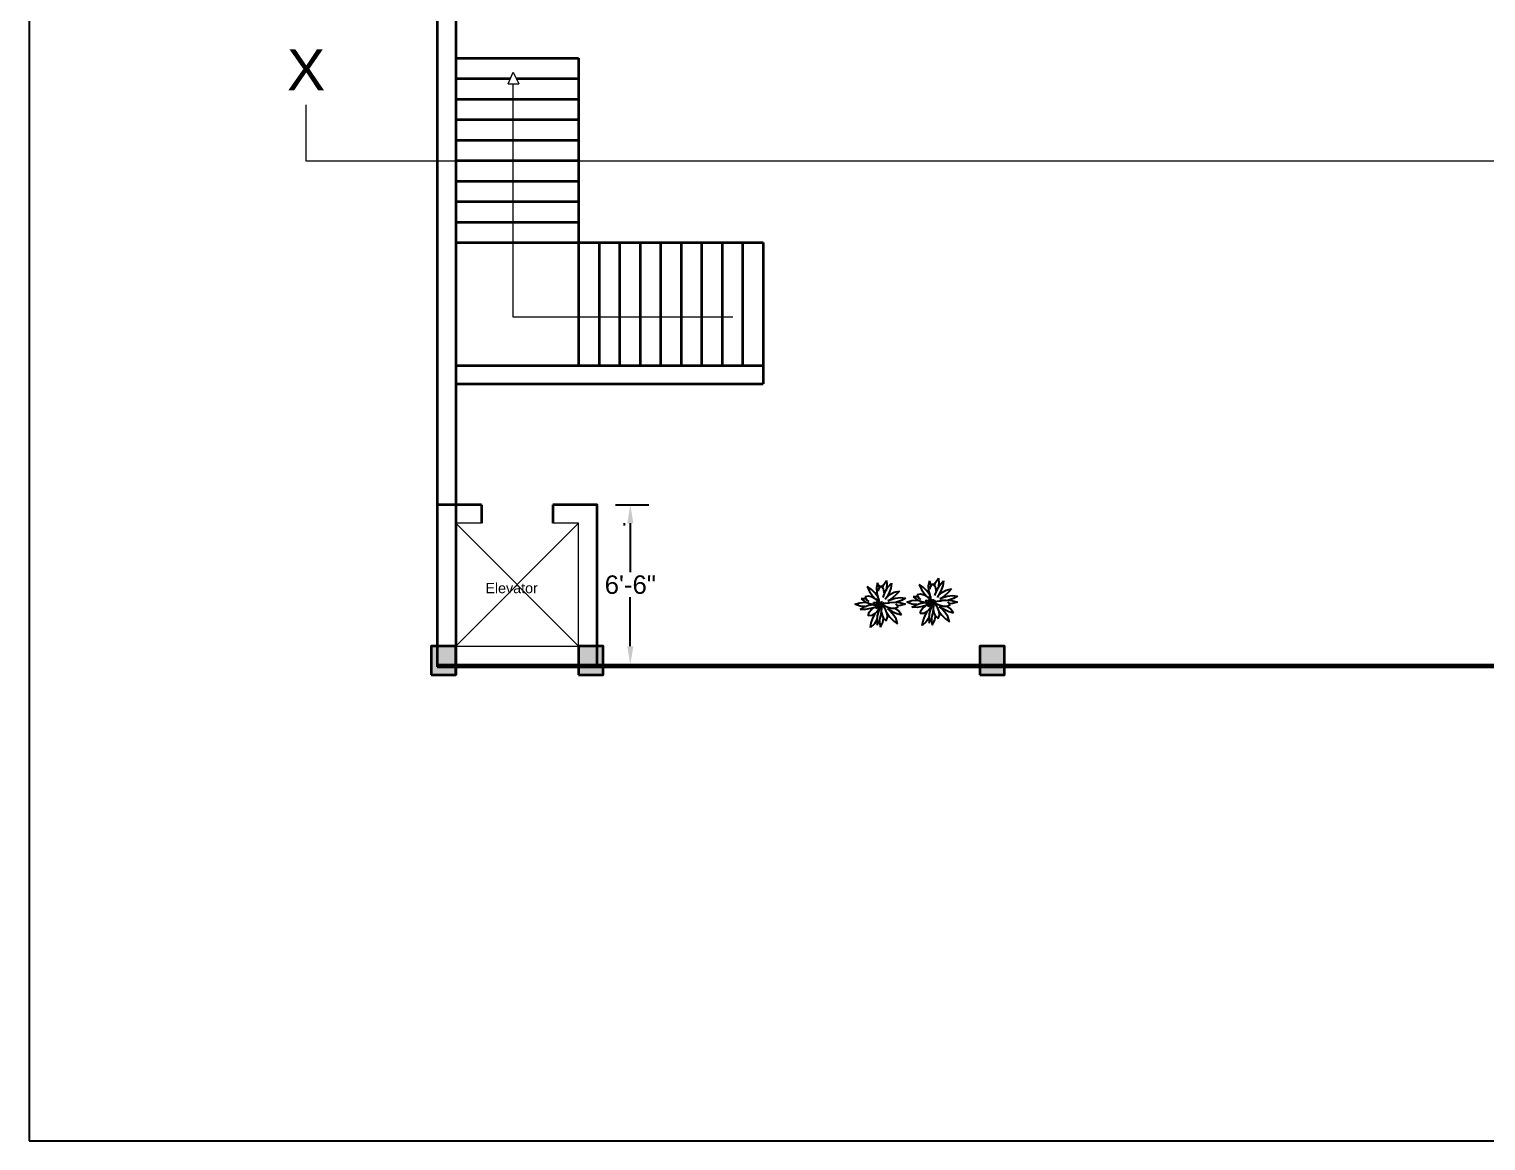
# Model space of a CAD drawing. Header units: millimetres. Extents: x 6923 to 14208, y 3430 to 4414.
# Drawn here: x 10778 to 11489, y 3430 to 3973 of the extents above; entities that cross this region are included whole.
import ezdxf

# ---------------------------------------------------------------- set-up
doc = ezdxf.new("R2010")
doc.units = ezdxf.units.MM
doc.layers.get('Defpoints').update_dxf_attribs({"color": 250})
for name, color, linetype, lineweight in [('dimension', 6, 'Continuous', 15), ('elavation', 126, 'Continuous', 15), ('hatch', 214, 'Continuous', 15), ('staircase', 30, 'Continuous', 15), ('text', 11, 'Continuous', 25), ('wall', 160, 'Continuous', 35)]:
    doc.layers.add(name, color=color, linetype=linetype, lineweight=lineweight)
doc.layers.add('zelen', color=69, linetype='Continuous')
doc.styles.get("Standard").update_dxf_attribs({"font": 'arial.ttf'})
doc.dimstyles.new('1 to 8', dxfattribs={"dimscale": 96, "dimtxt": 0.09375, "dimasz": 0.09375, "dimexe": 0.09375, "dimexo": 0.09375, "dimgap": 0.015625, "dimtad": 0, "dimtih": 1, "dimtoh": 1, "dimdec": 0, "dimrnd": 0.09375, "dimzin": 3, "dimdsep": 46, "dimlunit": 4, "dimtxsty": 'Standard', "dimcen": 0.09375, "dimadec": 0, "dimazin": 0, "dimtfac": 1, "dimtdec": 0, "dimtofl": 0, "dimtmove": 0, "dimatfit": 3, "dimfxl": 0.09375, "dimfxlon": 1, "dimtolj": 1, "dimtzin": 0, "dimarcsym": 0})

# ---------------------------------------------------------------- blocks, each defined once
blk = doc.blocks.new('z_45')
for p, q in [((-9.471196, 11.583638), (-8.014357, 8.363295)), ((-6.825197, 9.823632), (-9.471196, 11.583638)), ((-4.564357, 7.499552), (-6.825197, 9.823632)), ((-2.845997, 13.88936), (-3.570604, 10.668659)), ((-3.570604, 10.668659), (-3.370214, 7.540822)), ((-1.655763, 11.123252), (-2.845997, 13.88936)), ((-2.313089, 8.569336), (-2.087796, 10.154057)), ((-2.087796, 10.154057), (-0.650883, 12.201309)), ((-1.588672, 10.865235), (-1.655763, 11.123252)), ((-0.650883, 12.201309), (0.760937, 10.202289)), ((0.441211, 10.654926), (1.116109, 12.784863)), ((0.760937, 10.202289), (1.247263, 7.701373)), ((1.116109, 12.784863), (2.886718, 15.481067)), ((2.124023, 8.055043), (3.844529, 11.023402)), ((3.112793, 12.559485), (2.685738, 9.256053)), ((2.886718, 15.481067), (3.112793, 12.559485)), ((3.844529, 11.023402), (6.185353, 13.788033)), ((5.718845, 10.564661), (4.56084, 7.449961)), ((6.185353, 13.788033), (5.718845, 10.564661)), ((-17.348439, 0.262022), (-14.246488, 1.155138)), ((-14.047462, -1.054287), (-17.348439, 0.262022)), ((-14.246488, 1.155138), (-10.58799, 1.426625)), ((-13.329983, 3.664804), (-10.796976, 1.677108)), ((-10.395801, 3.557134), (-13.329983, 3.664804)), ((-8.571875, 5.299163), (-10.923731, 4.889011)), ((-10.923731, 4.889011), (-9.723246, 2.764893)), ((-10.796976, 1.677108), (-7.958597, 0.544524)), ((-10.58799, 1.426625), (-10.121489, 1.407576)), ((-10.143751, 3.508997), (-10.395801, 3.557134)), ((-9.723246, 2.764893), (-8.523244, 1.970458)), ((-6.165922, 4.682708), (-8.571875, 5.299163)), ((-8.423632, -0.520706), (-5.451953, 0.046134)), ((-8.014357, 8.363295), (-6.118167, 5.604553)), ((-7.958597, 0.544524), (-5.231249, 0.066352)), ((-4.421586, 3.730321), (-6.165922, 4.682708)), ((-6.118167, 5.604553), (-4.087406, 3.361177)), ((-5.451953, 0.046134), (-4.759377, 0.10953)), ((-4.898632, 0.705075), (-5.429691, 1.477385)), ((-5.429691, 1.477385), (-4.293358, 1.311088)), ((-5.429691, -0.687051), (-4.769921, 0.085259)), ((-4.635745, 0.395179), (-4.898632, 0.705075)), ((-4.769921, 0.085259), (-4.635745, 0.395179)), ((-2.732033, 4.996347), (-4.564357, 7.499552)), ((-4.293358, 1.311088), (-3.019536, 0.943708)), ((-4.087406, 3.361177), (-3.407812, 2.749658)), ((-3.663379, 3.641844), (-3.332913, 2.487993)), ((-3.033108, 3.074575), (-3.663379, 3.641844)), ((-3.632522, 1.770306), (-2.493846, 1.337838)), ((-3.370214, 7.540822), (-2.609962, 4.790235)), ((-3.332913, 2.487993), (-2.604687, 1.451993)), ((-2.780175, 2.809238), (-3.033108, 3.074575)), ((-3.019536, 0.943708), (-1.976955, 0.57261)), ((-1.976955, 0.217772), (-3.019536, -0.153327)), ((-2.527249, 2.960253), (-2.780175, 2.809238)), ((-1.916993, 3.620315), (-2.732033, 4.996347)), ((-2.604687, 1.451993), (-1.873535, 0.699282)), ((-2.604687, -0.661659), (-1.873535, 0.091076)), ((-1.897073, 3.641844), (-2.527249, 2.960253)), ((-1.976955, 0.57261), (-1.628906, 0.433159)), ((-1.628906, 0.357175), (-1.976955, 0.217772)), ((-1.838088, 2.487993), (-1.897073, 3.641844)), ((-1.881445, 0.339508), (-1.606447, 0.383544)), ((-1.873535, 0.699282), (-1.562113, 0.420308)), ((-1.873535, 0.091076), (-1.774222, 0.182414)), ((-1.709473, 1.451993), (-1.838088, 2.487993)), ((-1.774222, 0.182414), (-1.583988, 0.343227)), ((-1.728809, 0.212503), (-1.572365, 0.349855)), ((-1.727444, 0.221968), (-1.604688, 0.331926)), ((-1.583988, 0.699282), (-1.709473, 1.451993)), ((-1.583988, 0.091076), (-1.709473, -0.661659)), ((-1.683301, 0.60215), (-1.553714, 0.433731)), ((-1.683301, 0.18189), (-1.563573, 0.353074)), ((-1.679397, 1.271486), (-1.272851, 0.962949)), ((-1.676369, 0.47915), (-1.631546, 0.482464)), ((-1.676369, 0.452209), (-1.676369, 0.47915)), ((-1.676369, 0.47915), (-1.565433, 0.409579)), ((-1.676369, 0.267673), (-1.676369, 0.338197)), ((-1.626176, 0.952387), (-1.35352, 0.829601)), ((-1.583988, 0.699282), (-1.542676, 0.458455)), ((-1.543754, 0.454164), (-1.583988, 0.699282)), ((-1.545703, 0.324464), (-1.583988, 0.091076)), ((-1.494336, 0.556159), (-1.572365, 0.395179)), ((-1.572365, 0.395179), (-1.511622, 0.234222)), ((-1.567286, 0.192738), (-1.48496, 0.186634)), ((-1.553714, 0.277925), (-1.532912, 0.290728)), ((-1.546973, 0.488734), (-1.526272, 0.490236)), ((-1.511622, 0.234222), (-1.294726, -0.153327)), ((-1.294726, 0.943708), (-1.494336, 0.556159)), ((-0.877637, 1.311088), (-1.294726, 0.943708)), ((-0.130665, 1.477385), (-0.877637, 1.311088)), ((-0.698143, 0.395179), (-0.538969, 0.705075)), ((-0.57354, 0.085259), (-0.698143, 0.395179)), ((-0.61475, 0.557566), (0.414157, 0.633597)), ((-0.587601, 0.120354), (0.414157, 0.046349)), ((-0.130665, -0.687051), (-0.57354, 0.085259)), ((-0.552541, 0.679731), (-0.473535, 0.568008)), ((-0.552541, 0.048637), (-0.451565, 0.110316)), ((-0.538969, 0.705075), (-0.130665, 1.477385)), ((-0.343555, 0.101996), (-0.4583, -0.115633)), ((-0.402153, 2.182174), (-0.364649, 1.42529)), ((-0.351566, 0.05846), (-0.343555, 0.072765)), ((-0.343555, 1.074767), (-0.304008, 0.713921)), ((0.414157, 0.633597), (-0.343555, 0.718355)), ((-0.343555, 0.718355), (-0.343555, 0.577641)), ((-0.343555, -0.038433), (-0.343555, 0.101996)), ((0.414157, 0.046349), (-0.343555, -0.038433)), ((-0.342482, 1.076675), (-0.295609, 0.712991)), ((-0.039065, 0.684285), (0.143945, 1.07379)), ((0.143945, 1.07379), (-0.026757, 0.682902)), ((-0.020218, 0.682187), (0.042868, 0.793743)), ((0.263965, -0.291395), (0, 0)), ((0.005859, 0.000691), (0.263965, -0.291395)), ((0.112987, 0.01266), (0.343358, -0.138187)), ((0.343358, -0.138187), (0.122851, 0.013781)), ((0.143945, 1.07379), (0.261426, 1.376176)), ((0.343358, 0.641418), (0.523341, 0.751948)), ((0.523341, 0.751948), (0.350583, 0.640726)), ((0.882226, 0.339985), (0.414157, 0.633597)), ((0.414157, 0.046349), (0.882226, 0.339985)), ((0.523341, 0.751948), (1.350194, 1.19648)), ((0.618356, 0.505519), (2.111423, 0.813913)), ((0.713086, 4.427791), (0.939745, 5.188775)), ((0.939745, 5.188775), (2.124023, 8.055043)), ((1.247263, 7.701373), (1.236522, 7.510304)), ((3.048825, 4.653072), (2.101171, 3.24595)), ((2.111423, 0.813913), (4.325879, 1.034188)), ((2.685738, 9.256053), (2.585155, 8.850694)), ((2.912497, 4.450679), (5.118847, 6.358695)), ((4.56084, 7.449961), (3.048825, 4.653072)), ((4.27959, 2.622747), (3.878319, 2.391028)), ((3.888863, 1.192188), (4.834962, 1.339221)), ((4.0667, 2.499819), (5.226266, 3.010106)), ((6.763673, 4.31025), (4.27959, 2.622747)), ((4.325879, 1.034188), (4.866993, 0.999713)), ((4.834962, 1.339221), (8.005172, 1.502991)), ((5.118847, 6.358695), (7.924801, 7.917333)), ((5.226266, 3.010106), (8.498532, 4.040098)), ((9.188086, 6.343603), (6.763673, 4.31025)), ((7.924801, 7.917333), (11.223727, 8.66015)), ((8.005172, 1.502991), (11.50527, 1.21479)), ((8.498532, 4.040098), (11.938083, 4.511809)), ((8.87754, 0.106263), (8.870017, 0.108933)), ((10.431641, -1.544666), (8.87754, 0.106263)), ((9.364843, 1.5064), (8.960253, 1.424313)), ((11.223727, 8.66015), (9.188086, 6.343603)), ((12.607419, 2.562547), (9.364843, 1.5064)), ((11.50527, 1.21479), (15.089351, 0.26207)), ((15.089351, 0.26207), (11.904103, -0.724029)), ((11.938083, 4.511809), (15.209764, 4.056096)), ((15.209764, 4.056096), (12.607419, 2.562547)), ((-14.07373, -3.13642), (-11.416704, -1.54047)), ((-10.627055, -3.20127), (-14.07373, -3.13642)), ((-10.945606, -1.379967), (-14.047462, -1.054287)), ((-11.416704, -1.54047), (-8.423632, -0.520706)), ((-7.403421, -2.685213), (-10.627055, -3.20127)), ((-8.790821, -7.222462), (-8.167577, -4.977584)), ((-6.415725, -7.052922), (-8.790821, -7.222462)), ((-8.167577, -4.977584), (-6.6167, -3.11451)), ((-4.577738, -1.834464), (-7.403421, -2.685213)), ((-6.894338, -11.727738), (-5.600298, -8.385539)), ((-6.6167, -3.11451), (-5.047756, -1.975965)), ((-4.346585, -5.804968), (-6.415725, -7.052922)), ((-5.600298, -8.385539), (-4.10918, -5.549121)), ((-4.293358, -0.520706), (-5.429691, -0.687051)), ((-2.953124, -1.157331), (-4.577738, -1.834464)), ((-2.638769, -3.964114), (-4.346585, -5.804968)), ((-3.019536, -0.153327), (-4.293358, -0.520706)), ((-3.663379, -2.851462), (-3.332913, -1.697659)), ((-3.033108, -2.206969), (-3.663379, -2.851462)), ((-3.332913, -1.697659), (-2.604687, -0.661659)), ((-2.974415, -7.289314), (-3.329104, -10.357284)), ((-2.780175, -1.994538), (-3.033108, -2.206969)), ((-2.229786, -4.429722), (-2.974415, -7.289314)), ((-2.527249, -2.210593), (-2.780175, -1.994538)), ((-1.899707, -2.848768), (-2.638769, -3.964114)), ((-1.897073, -2.851462), (-2.527249, -2.210593)), ((-1.35352, -2.042174), (-2.229786, -4.429722)), ((-1.838088, -1.697659), (-1.897073, -2.851462)), ((-1.897073, -2.844191), (-1.347756, -2.01571)), ((-1.709473, -0.661659), (-1.838088, -1.697659)), ((-1.693851, -0.568056), (-1.146388, -0.28398)), ((-1.53594, -10.355759), (-0.641215, -7.295108)), ((-0.682133, -0.564265), (-1.35352, -2.042174)), ((-1.347756, -2.01571), (-1.297754, -1.919913)), ((-1.294726, -0.153327), (-0.877637, -0.520706)), ((-0.877637, -0.520706), (-0.130665, -0.687051)), ((-0.641215, -7.295108), (-0.207716, -4.4456)), ((-0.278127, -4.908538), (0.070995, -6.779051)), ((-0.207716, -4.4456), (-0.091702, -2.064657)), ((-0.190139, -0.021291), (-0.149512, -0.409627)), ((-0.149512, -0.409627), (-0.140429, -0.670075)), ((-0.091702, -2.064657), (-0.140429, -0.685)), ((0.070995, -6.779051), (1.064259, -8.927584)), ((1.305467, -1.671815), (0.263965, -0.291395)), ((0.343358, -0.138187), (1.780665, -0.936222)), ((0.57441, -11.471963), (1.038867, -8.872604)), ((0.694239, -0.332999), (1.227832, -0.725722)), ((1.064259, -8.927584), (2.781737, -10.418105)), ((2.482617, -3.62699), (1.305467, -1.671815)), ((1.780665, -0.936222), (3.791404, -1.803994)), ((3.390723, -5.904579), (2.482617, -3.62699)), ((2.781737, -10.418105), (3.625292, -8.252382)), ((3.260642, -5.578327), (5.139941, -8.084035)), ((3.625292, -8.252382), (3.390723, -5.904579)), ((3.484273, -2.572203), (3.932518, -2.881288)), ((4.709864, -3.591299), (3.717869, -2.733254)), ((3.791404, -1.803994), (6.092381, -2.413368)), ((3.932518, -2.881288), (6.586033, -4.438806)), ((7.103026, -6.169581), (4.709864, -3.591299)), ((5.139941, -8.084035), (7.544237, -10.623288)), ((6.092381, -2.413368), (8.400196, -2.436328)), ((6.586033, -4.438806), (9.533495, -5.789065)), ((9.053218, -9.147692), (7.103026, -6.169581)), ((10.435152, -3.927588), (8.347654, -2.43578)), ((8.400196, -2.436328), (10.431641, -1.544666)), ((10.071385, -12.377596), (9.053218, -9.147692)), ((9.533495, -5.789065), (12.572265, -6.654835)), ((11.904103, -0.724029), (9.830469, -0.90611)), ((12.572265, -6.654835), (10.435152, -3.927588)), ((-7.407814, -14.838576), (-6.894338, -11.727738)), ((-4.865432, -12.475824), (-7.407814, -14.838576)), ((-3.271973, -9.86352), (-4.865432, -12.475824)), ((-3.329104, -10.357284), (-3.035742, -13.370013)), ((-3.035742, -13.370013), (-1.53594, -10.355759)), ((-1.55713, -10.398388), (-1.542676, -11.455464)), ((-1.542676, -11.455464), (-1.008987, -14.652538)), ((-1.008987, -14.652538), (0.57441, -11.471963)), ((7.544237, -10.623288), (10.071385, -12.377596))]:
    blk.add_line(p, q)
blk = doc.blocks.new('*D58')
at = {"layer": 'Defpoints', "color": 0, "transparency": 16777216}
for p in [(11055.31, 3740.41), (11071.53, 3740.41), (11055.31, 3662.41)]:
    blk.add_point(p, dxfattribs=at)
at = {"layer": 'dimension', "color": 0, "lineweight": -2, "transparency": 16777216}
for p, q in [((11064.31, 3740.41), (11080.53, 3740.41)), ((11071.53, 3731.41), (11071.53, 3707.51)), ((11071.53, 3671.41), (11071.53, 3695.32)), ((11064.31, 3662.41), (11080.53, 3662.41))]:
    blk.add_line(p, q, dxfattribs=at)
at = {"layer": 'dimension', "color": 0, "transparency": 16777216}
for points in [[(11070.03, 3731.41), (11073.03, 3731.41), (11071.53, 3740.41)], [(11070.03, 3671.41), (11073.03, 3671.41), (11071.53, 3662.41)]]:
    blk.add_solid(points, dxfattribs=at)
at = {"layer": 'dimension', "color": 0, "transparency": 16777216, "insert": (11071.53, 3701.41), "char_height": 9, "attachment_point": 5}
blk.add_mtext('\\A1;6\'-6"', dxfattribs=at)

msp = doc.modelspace()

# ---------------------------------------------------------------- hatches: boundary and pattern name
at = {"layer": 'hatch'}
h = msp.add_hatch(color=5, dxfattribs=at)
h.dxf.hatch_style = 1
h.paths.add_polyline_path([(10974.31, 3671.41), (10974.31, 3657.41), (10986.31, 3657.41), (10986.31, 3671.41)])
h = msp.add_hatch(color=5, dxfattribs=at)
h.dxf.hatch_style = 1
h.paths.add_polyline_path([(11046.31, 3671.41), (11046.31, 3657.41), (11058.31, 3657.41), (11058.31, 3671.41)])
h = msp.add_hatch(color=5, dxfattribs=at)
h.dxf.hatch_style = 1
h.paths.add_polyline_path([(11046.31, 3671.41), (11046.31, 3657.41), (11058.31, 3657.41), (11058.31, 3671.41)])
h = msp.add_hatch(color=5, dxfattribs=at)
h.dxf.hatch_style = 1
h.paths.add_polyline_path([(11242.11, 3671.41), (11242.11, 3657.41), (11254.11, 3657.41), (11254.11, 3671.41)])

# ---------------------------------------------------------------- linework, layer by layer
at = {"color": 18, "true_color": 0x000000}
msp.add_line((11068.73, 3730.26), (11068.73, 3731.46), dxfattribs=at)
at = {"layer": 'Defpoints', "color": 0}
for p, q in [((10778.15, 4414.27), (10778.15, 3430.02)), ((10778.15, 3430.02), (12405.91, 3430.02))]:
    msp.add_line(p, q, dxfattribs=at)
at = {"layer": 'dimension', "color": 11, "true_color": 0xf27172}
for p, q in [((10913.38, 3908.15), (10913.38, 3935.66)), ((12183.38, 3908.15), (10913.38, 3908.15))]:
    msp.add_line(p, q, dxfattribs=at)
at = {"layer": 'elavation'}
for p, q in [((10986.31, 3731.41), (11046.31, 3671.41)), ((11046.31, 3731.41), (10986.31, 3671.41))]:
    msp.add_line(p, q, dxfattribs=at)
for points in [[(10977.31, 3740.41), (10977.31, 3662.41), (11055.31, 3662.41)], [(10986.31, 3731.41), (10986.31, 3671.41), (11046.31, 3671.41)], [(10998.84, 3731.41), (10986.31, 3731.41), (10986.31, 3671.41), (11046.31, 3671.41), (11046.31, 3731.41), (11033.79, 3731.41)]]:
    msp.add_lwpolyline(points, dxfattribs=at)
at = {"layer": 'staircase'}
for p, q in [((11011.93, 3945.8), (11014.43, 3951.61)), ((11011.93, 3945.8), (11017.08, 3945.8)), ((11014.43, 3951.61), (11017.08, 3945.8)), ((11014.43, 3832), (11014.43, 3945.8)), ((11121.6, 3832), (11014.43, 3832))]:
    msp.add_line(p, q, dxfattribs=at)
at = {"layer": 'wall'}
for p, q in [((10986.31, 4281.21), (10986.31, 3657.41)), ((10986.31, 3958.41), (11046.31, 3958.41)), ((11046.31, 3958.41), (11046.31, 3948.41)), ((10986.31, 3948.41), (11013.05, 3948.41)), ((11015.88, 3948.41), (11046.31, 3948.41)), ((11046.31, 3948.41), (11046.31, 3868.41)), ((10986.31, 3938.41), (11046.31, 3938.41)), ((10986.31, 3928.41), (11046.31, 3928.41)), ((10986.31, 3918.41), (11046.31, 3918.41)), ((10986.31, 3908.41), (11046.31, 3908.41)), ((10986.31, 3898.41), (11046.31, 3898.41)), ((10986.31, 3888.41), (11046.31, 3888.41)), ((10986.31, 3878.41), (11046.31, 3878.41)), ((10986.31, 3868.41), (11046.31, 3868.41)), ((11046.31, 3868.41), (11136.31, 3868.41)), ((11046.31, 3868.41), (11046.31, 3808.41)), ((11056.31, 3868.41), (11056.31, 3808.41)), ((11066.31, 3868.41), (11066.31, 3808.41)), ((11076.31, 3868.41), (11076.31, 3808.41)), ((11086.31, 3868.41), (11086.31, 3808.41)), ((11086.31, 3868.41), (11086.31, 3808.41)), ((11096.31, 3868.41), (11096.31, 3808.41)), ((11106.31, 3868.41), (11106.31, 3808.41)), ((11116.31, 3868.41), (11116.31, 3808.41)), ((11126.31, 3868.41), (11126.31, 3808.41)), ((11136.31, 3868.41), (11136.31, 3808.41)), ((10986.31, 3808.41), (11136.31, 3808.41)), ((10986.31, 3808.41), (11136.31, 3808.41)), ((10986.31, 3808.41), (11046.31, 3808.41)), ((11136.31, 3808.41), (11136.31, 3799.41)), ((10986.31, 3799.41), (11136.31, 3799.41)), ((10998.84, 3740.41), (10998.84, 3731.41)), ((11033.79, 3740.41), (11033.79, 3731.41)), ((10977.31, 3670.41), (10977.31, 3661.41)), ((10977.31, 3670.41), (10977.31, 3661.41)), ((10986.31, 3670.41), (10986.31, 3662.41)), ((10986.31, 3670.41), (10986.31, 3661.41)), ((10977.31, 3662.41), (12158.41, 3662.41)), ((10977.31, 3661.41), (12158.41, 3661.41))]:
    msp.add_line(p, q, dxfattribs=at)
for points in [[(11038.82, 4291.33), (10977.31, 4291.33), (10977.31, 3670.41)], [(10998.84, 3740.41), (10977.31, 3740.41), (10977.31, 3662.41), (11055.31, 3662.41), (11055.31, 3740.41), (11033.79, 3740.41)], [(10986.31, 3731.41), (10986.31, 3670.41)], [(10986.31, 3731.41), (10986.31, 3670.41)]]:
    msp.add_lwpolyline(points, dxfattribs=at)
for points in [[(10974.31, 3657.41), (10986.31, 3657.41), (10986.31, 3671.41), (10974.31, 3671.41)], [(10974.31, 3657.41), (10986.31, 3657.41), (10986.31, 3671.41), (10974.31, 3671.41)], [(10974.31, 3657.41), (10986.31, 3657.41), (10986.31, 3671.41), (10974.31, 3671.41)], [(11046.31, 3657.41), (11058.31, 3657.41), (11058.31, 3671.41), (11046.31, 3671.41)], [(11046.31, 3657.41), (11058.31, 3657.41), (11058.31, 3671.41), (11046.31, 3671.41)], [(11242.11, 3657.41), (11254.11, 3657.41), (11254.11, 3671.41), (11242.11, 3671.41)]]:
    msp.add_lwpolyline(points, close=True, dxfattribs=at)

# ---------------------------------------------------------------- block references
at = {"layer": 'zelen', "xscale": 0.7596822698943786, "yscale": 0.7596822698943786, "zscale": 0.7596822698943786}
for p in [(11219.66, 3692.79), (11194.32, 3691.78)]:
    msp.add_blockref('z_45', p, dxfattribs=at)

# ---------------------------------------------------------------- texts
at = {"layer": 'dimension', "color": 11, "true_color": 0xf27172, "insert": (10904, 3962.71), "char_height": 20, "width": 0.721, "attachment_point": 1}
msp.add_mtext('{\\C241;\\c11447287;X}', dxfattribs=at)
at = {"layer": 'text', "insert": (11000.78, 3702.29), "char_height": 5, "attachment_point": 1}
msp.add_mtext_dynamic_manual_height_columns('Elevator', width=9.3226, gutter_width=1, heights=[0], dxfattribs=at)

# ---------------------------------------------------------------- dimensions: what is measured, and where the dimension line sits
at = {"layer": 'dimension', "color": 219, "true_color": 0x642165}
dim = msp.add_linear_dim(base=(11071.53, 3740.41), p1=(11055.31, 3662.41), p2=(11055.31, 3740.41), angle=90, dimstyle='1 to 8', dxfattribs=at)
dim.commit()
dim.dimension.update_dxf_attribs({"geometry": '*D58', "text_midpoint": (11071.53, 3701.41)})

doc.saveas('drawing.dxf')
